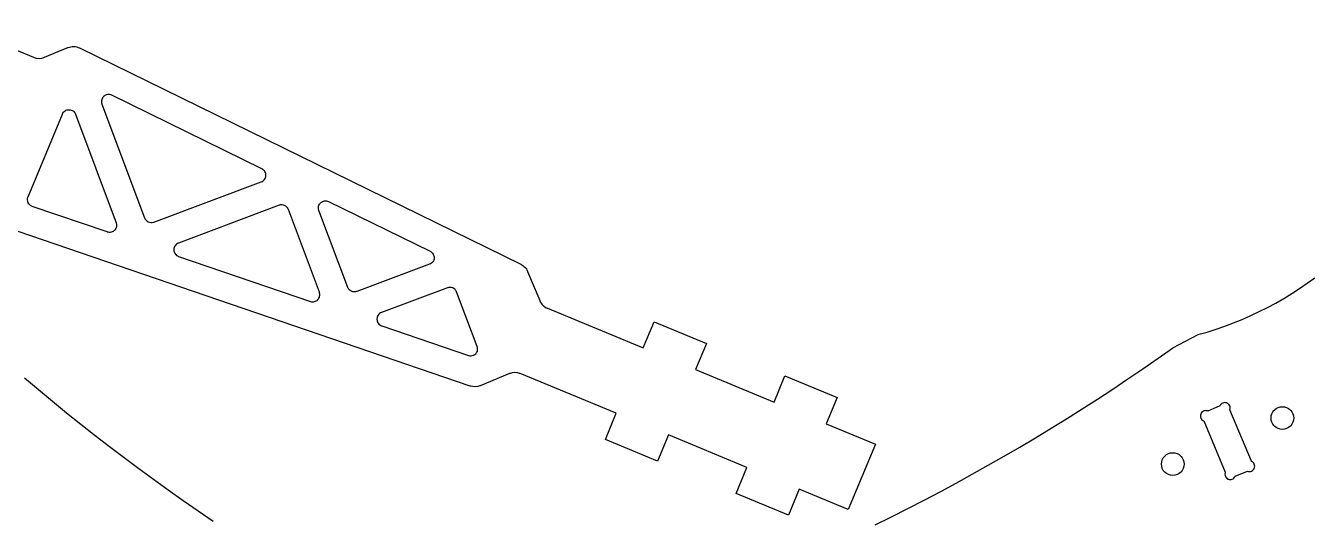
# Model space of a CAD drawing. Extents: x 0 to 997, y 0 to 569.
# Drawn here: x 519.2 to 700.7, y 491 to 561 of the extents above; entities that cross this region are included whole.
import ezdxf

# ---------------------------------------------------------------- set-up
doc = ezdxf.new("R2010")
doc.units = 0
doc.layers.get('0').update_dxf_attribs({"linetype": 'CONTINUOUS'})

msp = doc.modelspace()

# ---------------------------------------------------------------- linework, layer by layer
at = {"color": 0}
for points in [[(509.504, 560.953), (520.287, 556.488), (520.378, 556.45), (520.664, 556.372), (521.053, 556.335), (521.44, 556.372), (521.728, 556.45), (521.818, 556.488), (525.133, 557.86), (525.182, 557.881), (525.335, 557.932), (525.542, 557.981), (525.751, 558.007), (525.961, 558.011), (526.171, 557.993), (526.379, 557.954), (526.582, 557.892), (526.731, 557.832), (526.779, 557.808), (589.136, 527.231), (589.176, 527.211), (589.296, 527.143), (589.446, 527.042), (589.585, 526.929), (589.714, 526.804), (589.831, 526.667), (589.935, 526.521), (590.026, 526.365), (590.086, 526.242), (590.104, 526.2), (591.808, 522.083), (591.828, 522.039), (591.893, 521.906), (591.994, 521.736), (592.111, 521.579), (592.242, 521.435), (592.386, 521.304), (592.543, 521.188), (592.713, 521.086), (592.846, 521.021), (592.89, 521.001), (606.446, 515.387), (607.976, 519.082), (615.368, 516.021), (613.836, 512.325), (624.924, 507.733), (626.454, 511.429), (633.844, 508.367), (632.314, 504.672), (639.243, 501.801), (635.417, 492.563), (628.488, 495.433), (626.957, 491.738), (619.565, 494.799), (621.096, 498.494), (610.01, 503.086), (608.479, 499.392), (601.088, 502.453), (602.619, 506.149), (589.064, 511.762), (588.974, 511.8), (588.688, 511.876), (588.299, 511.915), (587.91, 511.876), (587.624, 511.8), (587.533, 511.762), (583.417, 510.057), (583.333, 510.024), (583.071, 509.95), (582.715, 509.907), (582.357, 509.928), (582.09, 509.983), (582.004, 510.012), (516.289, 532.485)], [(639.229, 490.378), (641.539, 491.522), (643.84, 492.686), (646.131, 493.869), (648.411, 495.074), (650.681, 496.296), (652.94, 497.537), (655.19, 498.799), (657.428, 500.081), (659.656, 501.379), (661.872, 502.699), (664.078, 504.037), (666.272, 505.394), (668.454, 506.769), (670.626, 508.165), (672.786, 509.579), (674.935, 511.011), (677.071, 512.463), (679.194, 513.932), (680.781, 515.046), (681.307, 515.421), (684.865, 517.278), (685.185, 517.365), (686.136, 517.642), (687.396, 518.04), (688.642, 518.471), (689.876, 518.936), (691.096, 519.432), (692.3, 519.963), (693.49, 520.524), (694.664, 521.117), (695.822, 521.742), (696.964, 522.397), (698.086, 523.083), (699.192, 523.8), (700.276, 524.547), (701.343, 525.324)], [(518.985, 511.181), (520.954, 509.518), (522.939, 507.871), (524.938, 506.242), (526.95, 504.629), (528.975, 503.035), (531.015, 501.457), (533.068, 499.896), (535.135, 498.353), (537.215, 496.828), (539.31, 495.319), (541.415, 493.829), (543.536, 492.357), (545.668, 490.903)]]:
    msp.add_lwpolyline(points, dxfattribs=at)
for points in [[(531.321, 551.126), (531.286, 551.143), (531.179, 551.182), (531.035, 551.217), (530.887, 551.228), (530.74, 551.218), (530.597, 551.188), (530.458, 551.135), (530.328, 551.063), (530.236, 550.994), (530.208, 550.969), (530.181, 550.943), (530.104, 550.858), (530.019, 550.736), (529.953, 550.604), (529.908, 550.464), (529.885, 550.319), (529.882, 550.171), (529.901, 550.024), (529.931, 549.912), (529.943, 549.878), (535.968, 533.775), (535.985, 533.728), (536.057, 533.593), (536.178, 533.438), (536.324, 533.311), (536.489, 533.215), (536.671, 533.153), (536.863, 533.126), (537.058, 533.137), (537.207, 533.171), (537.254, 533.189), (552.465, 538.879), (552.5, 538.892), (552.6, 538.94), (552.721, 539.021), (552.829, 539.117), (552.922, 539.225), (552.999, 539.347), (553.057, 539.479), (553.096, 539.619), (553.111, 539.729), (553.114, 539.767), (553.115, 539.803), (553.11, 539.914), (553.085, 540.058), (553.04, 540.194), (552.976, 540.324), (552.894, 540.442), (552.796, 540.547), (552.683, 540.639), (552.588, 540.697), (552.556, 540.714), (531.321, 551.126)], [(520.099, 535.41), (520.05, 535.426), (519.912, 535.496), (519.749, 535.617), (519.614, 535.767), (519.532, 535.897), (519.511, 535.944), (519.489, 535.99), (519.446, 536.139), (519.422, 536.34), (519.439, 536.542), (519.478, 536.692), (519.499, 536.739), (524.354, 548.463), (524.368, 548.497), (524.422, 548.597), (524.51, 548.719), (524.613, 548.826), (524.729, 548.915), (524.858, 548.988), (524.997, 549.039), (525.143, 549.071), (525.257, 549.079), (525.296, 549.079), (525.333, 549.079), (525.447, 549.065), (525.592, 549.029), (525.729, 548.972), (525.856, 548.896), (525.968, 548.803), (526.068, 548.693), (526.15, 548.568), (526.201, 548.465), (526.214, 548.429), (531.956, 533.082), (531.968, 533.049), (531.996, 532.944), (532.017, 532.806), (532.017, 532.665), (531.997, 532.526), (531.96, 532.393), (531.903, 532.265), (531.829, 532.144), (531.761, 532.061), (531.736, 532.035), (531.711, 532.01), (531.629, 531.94), (531.511, 531.861), (531.385, 531.801), (531.251, 531.76), (531.115, 531.736), (530.975, 531.733), (530.835, 531.75), (530.729, 531.775), (530.696, 531.786), (520.099, 535.41)], [(556.286, 534.969), (556.268, 535.017), (556.197, 535.151), (556.076, 535.307), (555.931, 535.433), (555.764, 535.529), (555.583, 535.592), (555.392, 535.619), (555.196, 535.608), (555.047, 535.574), (555, 535.556), (540.744, 530.224), (540.708, 530.21), (540.603, 530.157), (540.475, 530.072), (540.364, 529.969), (540.269, 529.851), (540.193, 529.719), (540.137, 529.578), (540.104, 529.429), (540.094, 529.311), (540.094, 529.272), (540.096, 529.233), (540.11, 529.117), (540.147, 528.968), (540.206, 528.828), (540.285, 528.7), (540.383, 528.585), (540.497, 528.485), (540.628, 528.403), (540.735, 528.353), (540.771, 528.34), (559.406, 521.968), (559.439, 521.957), (559.543, 521.932), (559.683, 521.915), (559.824, 521.919), (559.961, 521.942), (560.094, 521.985), (560.221, 522.044), (560.339, 522.122), (560.421, 522.192), (560.446, 522.218), (560.471, 522.243), (560.537, 522.328), (560.613, 522.447), (560.669, 522.575), (560.707, 522.71), (560.726, 522.847), (560.726, 522.988), (560.706, 523.128), (560.678, 523.232), (560.665, 523.265), (556.286, 534.969)], [(560.604, 534.843), (560.592, 534.878), (560.563, 534.989), (560.543, 535.136), (560.546, 535.283), (560.569, 535.429), (560.615, 535.569), (560.681, 535.701), (560.765, 535.824), (560.842, 535.908), (560.869, 535.933), (560.897, 535.96), (560.989, 536.026), (561.119, 536.1), (561.258, 536.151), (561.401, 536.183), (561.549, 536.193), (561.696, 536.181), (561.84, 536.147), (561.947, 536.107), (561.982, 536.09), (576.336, 529.053), (576.369, 529.036), (576.464, 528.978), (576.578, 528.886), (576.675, 528.781), (576.757, 528.662), (576.821, 528.533), (576.865, 528.397), (576.89, 528.253), (576.896, 528.142), (576.894, 528.106), (576.893, 528.068), (576.876, 527.958), (576.838, 527.818), (576.779, 527.686), (576.703, 527.564), (576.61, 527.456), (576.503, 527.36), (576.381, 527.279), (576.281, 527.231), (576.246, 527.218), (565.964, 523.371), (565.917, 523.354), (565.768, 523.319), (565.572, 523.308), (565.381, 523.335), (565.199, 523.397), (565.033, 523.493), (564.887, 523.621), (564.767, 523.776), (564.694, 523.91), (564.676, 523.957), (560.604, 534.843)], [(581.725, 514.336), (581.771, 514.321), (581.914, 514.292), (582.103, 514.283), (582.286, 514.311), (582.46, 514.371), (582.621, 514.463), (582.762, 514.582), (582.881, 514.728), (582.954, 514.856), (582.972, 514.9), (582.949, 514.84), (582.965, 514.885), (583.003, 515.021), (583.024, 515.206), (583.01, 515.392), (582.978, 515.531), (582.961, 515.574), (580.067, 523.308), (580.05, 523.356), (579.978, 523.49), (579.857, 523.646), (579.711, 523.772), (579.544, 523.868), (579.364, 523.931), (579.172, 523.958), (578.976, 523.947), (578.828, 523.912), (578.781, 523.894), (569.454, 520.406), (569.417, 520.393), (569.311, 520.34), (569.185, 520.254), (569.072, 520.151), (568.978, 520.033), (568.903, 519.903), (568.847, 519.761), (568.814, 519.611), (568.804, 519.494), (568.804, 519.456), (568.804, 519.417), (568.818, 519.3), (568.856, 519.15), (568.915, 519.011), (568.994, 518.882), (569.092, 518.767), (569.207, 518.667), (569.338, 518.585), (569.443, 518.536), (569.481, 518.524), (581.725, 514.336)], [(688.707, 497.819), (688.693, 497.785), (688.664, 497.674), (688.651, 497.526), (688.667, 497.383), (688.71, 497.246), (688.778, 497.118), (688.869, 497.007), (688.983, 496.912), (689.083, 496.856), (689.118, 496.842), (689.153, 496.828), (689.264, 496.799), (689.41, 496.786), (689.554, 496.801), (689.692, 496.844), (689.818, 496.912), (689.931, 497.004), (690.025, 497.118), (690.082, 497.218), (690.096, 497.253), (691.828, 497.981), (691.863, 497.967), (691.974, 497.938), (692.119, 497.925), (692.264, 497.942), (692.401, 497.983), (692.528, 498.051), (692.64, 498.144), (692.733, 498.258), (692.79, 498.357), (692.806, 498.392), (692.819, 498.426), (692.849, 498.537), (692.861, 498.685), (692.844, 498.829), (692.803, 498.965), (692.733, 499.093), (692.642, 499.204), (692.528, 499.299), (692.429, 499.356), (692.394, 499.369), (689.34, 506.632), (689.356, 506.668), (689.383, 506.778), (689.396, 506.925), (689.381, 507.069), (689.338, 507.207), (689.269, 507.333), (689.178, 507.446), (689.064, 507.539), (688.965, 507.596), (688.929, 507.61), (688.894, 507.625), (688.783, 507.653), (688.637, 507.667), (688.493, 507.65), (688.356, 507.607), (688.229, 507.539), (688.117, 507.447), (688.024, 507.333), (687.967, 507.235), (687.951, 507.199), (686.219, 506.471), (686.186, 506.485), (686.079, 506.514), (685.933, 506.526), (685.787, 506.511), (685.681, 506.482), (685.646, 506.468), (685.613, 506.454), (685.517, 506.397), (685.404, 506.304), (685.311, 506.19), (685.256, 506.094), (685.242, 506.06), (685.228, 506.026), (685.2, 505.918), (685.186, 505.772), (685.201, 505.628), (685.231, 505.519), (685.246, 505.486), (685.26, 505.453), (685.315, 505.357), (685.41, 505.243), (685.522, 505.151), (685.619, 505.096), (685.653, 505.082), (688.707, 497.819)], [(697.899, 504.35), (697.842, 504.293), (697.647, 504.144), (697.369, 503.999), (697.074, 503.911), (696.767, 503.882), (696.461, 503.911), (696.165, 503.999), (695.887, 504.144), (695.693, 504.293), (695.636, 504.35), (695.579, 504.407), (695.431, 504.601), (695.285, 504.879), (695.197, 505.176), (695.167, 505.482), (695.197, 505.787), (695.285, 506.083), (695.431, 506.361), (695.579, 506.556), (695.636, 506.613), (695.693, 506.669), (695.887, 506.818), (696.165, 506.964), (696.461, 507.053), (696.767, 507.082), (697.074, 507.053), (697.369, 506.964), (697.647, 506.818), (697.842, 506.669), (697.899, 506.613), (697.956, 506.556), (698.104, 506.361), (698.25, 506.083), (698.338, 505.787), (698.367, 505.482), (698.338, 505.176), (698.25, 504.879), (698.104, 504.601), (697.956, 504.407), (697.899, 504.35)], [(682.411, 497.839), (682.354, 497.782), (682.161, 497.635), (681.882, 497.488), (681.586, 497.4), (681.281, 497.371), (680.975, 497.4), (680.678, 497.488), (680.4, 497.635), (680.206, 497.782), (680.149, 497.839), (680.092, 497.896), (679.944, 498.09), (679.797, 498.368), (679.71, 498.665), (679.681, 498.971), (679.71, 499.276), (679.797, 499.572), (679.944, 499.851), (680.092, 500.044), (680.149, 500.101), (680.206, 500.158), (680.4, 500.307), (680.678, 500.453), (680.975, 500.542), (681.281, 500.571), (681.586, 500.542), (681.882, 500.453), (682.161, 500.307), (682.354, 500.158), (682.411, 500.101), (682.468, 500.044), (682.617, 499.851), (682.762, 499.572), (682.851, 499.276), (682.881, 498.971), (682.851, 498.665), (682.762, 498.368), (682.617, 498.09), (682.468, 497.896), (682.411, 497.839)]]:
    msp.add_lwpolyline(points, close=True, dxfattribs=at)

doc.saveas('drawing.dxf')
